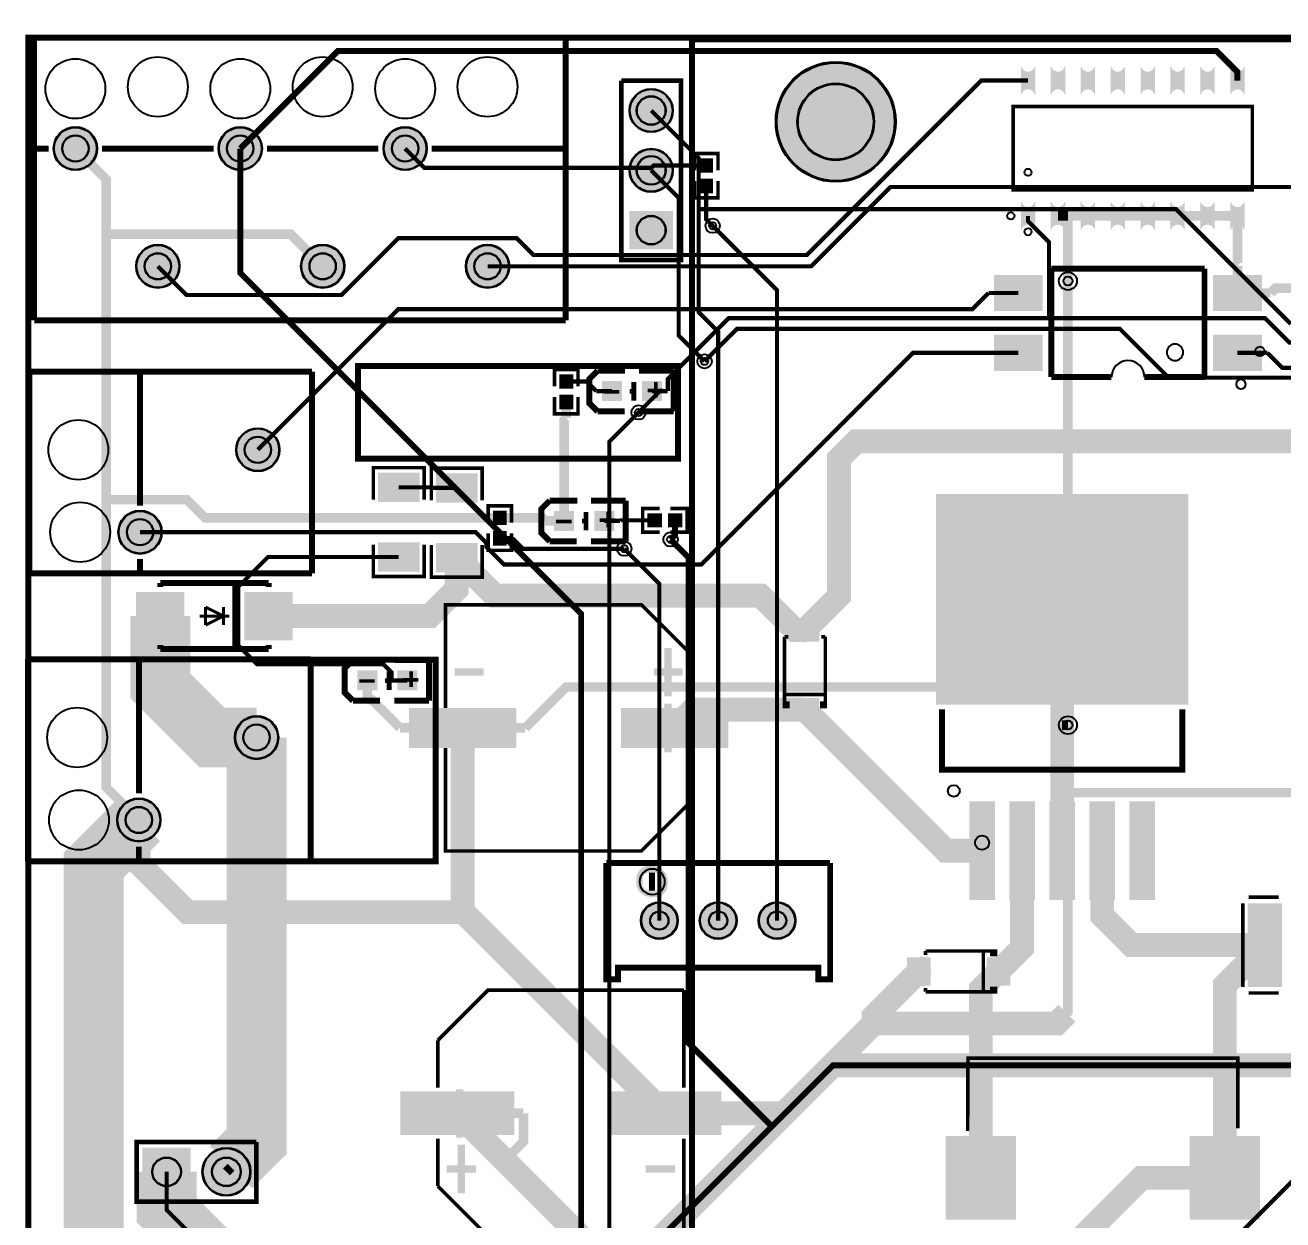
# Model space of a CAD drawing. Header units: millimetres. Extents: x 0 to 210, y -1 to 136.
# Drawn here: x -0.2 to 53.2, y 85.4 to 136.2 of the extents above; entities that cross this region are included whole.
import ezdxf

# ---------------------------------------------------------------- set-up
doc = ezdxf.new("R2010")
doc.units = ezdxf.units.MM
for name, color, linetype, true_color in [('BoardOutLine', 7, 'Continuous', 0xff00ff), ('BottomLayer', 7, 'Continuous', 0x0000ff), ('BottomSolderMaskLayer', 7, 'Continuous', 0xaa00ff), ('Document', 7, 'Continuous', 0xffffff), ('Hole', 7, 'Continuous', 0x222222), ('Multi-Layer', 7, 'Continuous', 0xc0c0c0), ('TopLayer', 7, 'Continuous', 0xff0000), ('TopPasteMaskLayer', 7, 'Continuous', 0x808080), ('TopSilkLayer', 7, 'Continuous', 0xffcc00), ('TopSolderMaskLayer', 7, 'Continuous', 0x800080)]:
    doc.layers.add(name, color=color, linetype=linetype, true_color=true_color)

msp = doc.modelspace()

# ---------------------------------------------------------------- hatches: boundary and pattern name
at = {"layer": 'BottomSolderMaskLayer'}
for points in [[(31.651, 132.058, 1), (36.753, 132.058, 1)], [(25.44, 132.537, 1), (27.291, 132.537, 1)], [(0.993, 130.923, 1), (2.843, 130.923, 1)], [(7.993, 130.923, 1), (9.843, 130.923, 1)], [(14.993, 130.923, 1), (16.843, 130.923, 1)], [(25.44, 129.997, 1), (27.291, 129.997, 1)], [(25.436, 126.648), (25.436, 128.267), (27.294, 128.267), (27.294, 126.648)], [(4.493, 125.923, 1), (6.343, 125.923, 1)], [(11.493, 125.923, 1), (13.343, 125.923, 1)], [(18.493, 125.923, 1), (20.343, 125.923, 1)], [(8.738, 118.133, 1), (10.588, 118.133, 1)], [(3.738, 114.633, 1), (5.588, 114.633, 1)], [(8.687, 105.916, 1), (10.537, 105.916, 1)], [(3.687, 102.416, 1), (5.537, 102.416, 1)], [(25.922, 98.146, 1), (27.497, 98.146, 1)], [(28.423, 98.146, 1), (29.997, 98.146, 1)], [(30.922, 98.146, 1), (32.497, 98.146, 1)], [(4.766, 88.503), (6.817, 88.503), (6.817, 86.452), (4.766, 86.452)], [(7.306, 87.478, 1), (9.357, 87.478, 1)]]:
    msp.add_hatch(color=256, dxfattribs=at).paths.add_polyline_path(points)
at = {"layer": 'Document'}
for points in [[(26.213, 120.726), (26.873, 120.726), (26.873, 120.574), (26.213, 120.574)], [(26.488, 120.35), (26.488, 121.01), (26.64, 121.01), (26.64, 120.35)], [(24.359, 120.674), (25.02, 120.674), (25.02, 120.522), (24.359, 120.522)], [(24.456, 114.839), (24.456, 115.5), (24.608, 115.5), (24.608, 114.839)], [(22.327, 115.164), (22.987, 115.164), (22.987, 115.012), (22.327, 115.012)], [(24.18, 115.216), (24.841, 115.216), (24.841, 115.064), (24.18, 115.064)], [(5.542, 110.628), (5.542, 111.499), (5.54, 111.502), (5.433, 111.502), (5.428, 111.497), (5.428, 110.628), (5.433, 110.623), (5.55, 110.623)], [(10.803, 111.231), (10.807, 111.214), (10.807, 110.998), (9.443, 111.001), (9.433, 111.022), (9.433, 111.238)], [(4.828, 111.047), (6.206, 111.047), (6.206, 110.939), (6.104, 110.932), (4.836, 110.934), (4.832, 110.93), (4.832, 111.042), (4.83, 111.045)], [(32.795, 110.724), (32.985, 110.724), (32.985, 109.965), (32.795, 109.965)], [(32.258, 110.439), (33.522, 110.439), (33.522, 110.25), (32.258, 110.25)], [(15.824, 108.444), (16.485, 108.444), (16.485, 108.291), (15.824, 108.291)], [(16.099, 108.067), (16.099, 108.727), (16.252, 108.727), (16.252, 108.067)], [(13.971, 108.392), (14.631, 108.392), (14.631, 108.239), (13.971, 108.239)], [(27.238, 105.295), (27.238, 107.355), (26.929, 107.355), (26.929, 105.295)], [(32.798, 106.758), (32.988, 106.758), (32.988, 107.517), (32.798, 107.517)], [(18.019, 106.17), (18.019, 106.479), (19.255, 106.479), (19.255, 106.17)], [(27.701, 106.17), (27.701, 106.479), (26.465, 106.479), (26.465, 106.17)], [(26, 99.696), (26.001, 99.671), (26.004, 99.647), (26.01, 99.623), (26.017, 99.6), (26.026, 99.577), (26.038, 99.556), (26.051, 99.535), (26.066, 99.516), (26.082, 99.498), (26.1, 99.481), (26.119, 99.466), (26.14, 99.453), (26.162, 99.442), (26.184, 99.433), (26.208, 99.425), (26.231, 99.42), (26.256, 99.417), (26.28, 99.416), (26.28, 99.156), (26.244, 99.16), (26.209, 99.167), (26.174, 99.176), (26.14, 99.187), (26.106, 99.2), (26.073, 99.215), (26.041, 99.232), (26.011, 99.251), (25.981, 99.272), (25.953, 99.294), (25.926, 99.318), (25.901, 99.344), (25.877, 99.371), (25.855, 99.4), (25.834, 99.429), (25.816, 99.46), (25.799, 99.492), (25.785, 99.525), (25.772, 99.559), (25.761, 99.593), (25.753, 99.628), (25.746, 99.664), (25.742, 99.7), (25.74, 99.736), (25.74, 99.926), (25.741, 99.96), (25.744, 99.993), (25.75, 100.027), (25.757, 100.06), (25.766, 100.093), (25.778, 100.125), (25.791, 100.156), (25.807, 100.186), (25.824, 100.215), (25.843, 100.243), (25.864, 100.27), (25.886, 100.295), (25.91, 100.319), (25.936, 100.342), (25.963, 100.363), (25.991, 100.382), (26.02, 100.399), (26.05, 100.414), (26.081, 100.428), (26.113, 100.439), (26.146, 100.449), (26.179, 100.456), (26.212, 100.462), (26.246, 100.465), (26.28, 100.466), (26.28, 100.466), (26.275, 100.464), (26.271, 100.461), (26.27, 100.456), (26.27, 100.186), (26.247, 100.185), (26.223, 100.182), (26.2, 100.177), (26.178, 100.17), (26.156, 100.161), (26.135, 100.15), (26.115, 100.137), (26.096, 100.123), (26.079, 100.107), (26.063, 100.089), (26.049, 100.071), (26.036, 100.051), (26.025, 100.03), (26.016, 100.008), (26.009, 99.986), (26.004, 99.963), (26.001, 99.939), (26, 99.916), (26, 99.696)], [(26.51, 99.126), (26.51, 100.436), (26.51, 100.466), (26.28, 100.466), (26.272, 100.464), (26.266, 100.46), (26.262, 100.453), (26.26, 100.446), (26.26, 99.146), (26.259, 99.141), (26.255, 99.137), (26.25, 99.136)], [(26.8, 99.906), (26.799, 99.93), (26.796, 99.954), (26.791, 99.978), (26.783, 100.002), (26.774, 100.024), (26.763, 100.046), (26.749, 100.066), (26.735, 100.086), (26.718, 100.104), (26.7, 100.12), (26.681, 100.135), (26.66, 100.148), (26.638, 100.16), (26.616, 100.169), (26.593, 100.176), (26.569, 100.182), (26.544, 100.185), (26.52, 100.186), (26.52, 100.446), (26.556, 100.441), (26.591, 100.434), (26.626, 100.425), (26.66, 100.414), (26.694, 100.401), (26.727, 100.386), (26.759, 100.369), (26.789, 100.35), (26.819, 100.33), (26.847, 100.307), (26.874, 100.283), (26.899, 100.258), (26.923, 100.231), (26.945, 100.202), (26.966, 100.172), (26.984, 100.141), (27.001, 100.109), (27.015, 100.076), (27.028, 100.043), (27.039, 100.008), (27.047, 99.973), (27.054, 99.938), (27.058, 99.902), (27.06, 99.866), (27.06, 99.676), (27.059, 99.642), (27.056, 99.608), (27.051, 99.575), (27.043, 99.542), (27.034, 99.509), (27.022, 99.477), (27.009, 99.446), (26.993, 99.416), (26.976, 99.386), (26.957, 99.358), (26.936, 99.332), (26.914, 99.306), (26.89, 99.282), (26.864, 99.26), (26.837, 99.239), (26.809, 99.22), (26.78, 99.203), (26.75, 99.187), (26.719, 99.174), (26.687, 99.162), (26.654, 99.153), (26.621, 99.145), (26.588, 99.14), (26.554, 99.137), (26.52, 99.136), (26.52, 99.136), (26.525, 99.137), (26.529, 99.141), (26.53, 99.146), (26.53, 99.416), (26.554, 99.417), (26.577, 99.42), (26.6, 99.425), (26.622, 99.432), (26.644, 99.441), (26.665, 99.452), (26.685, 99.465), (26.704, 99.479), (26.721, 99.495), (26.737, 99.512), (26.751, 99.531), (26.764, 99.551), (26.775, 99.572), (26.784, 99.593), (26.791, 99.616), (26.796, 99.639), (26.799, 99.662), (26.8, 99.686), (26.8, 99.906)], [(37.77, 95.352), (37.77, 96.616), (37.959, 96.616), (37.959, 95.352)], [(37.485, 95.889), (37.485, 96.079), (38.244, 96.079), (38.244, 95.889)], [(41.451, 95.892), (41.451, 96.082), (40.693, 96.082), (40.693, 95.892)], [(18.085, 90.983), (18.085, 88.923), (18.394, 88.923), (18.394, 90.983)], [(17.577, 90.094), (17.577, 89.785), (18.813, 89.785), (18.813, 90.094)], [(27.371, 90.121), (27.371, 89.812), (26.135, 89.812), (26.135, 90.121)]]:
    msp.add_hatch(color=256, dxfattribs=at).paths.add_polyline_path(points)
at = {"layer": 'Multi-Layer'}
for points in [[(25.465, 132.537, 1), (27.265, 132.537, 1)], [(1.018, 130.923, 1), (2.818, 130.923, 1)], [(8.018, 130.923, 1), (9.818, 130.923, 1)], [(15.018, 130.923, 1), (16.818, 130.923, 1)], [(25.465, 129.997, 1), (27.265, 129.997, 1)], [(25.465, 126.67), (25.465, 128.245), (27.265, 128.245), (27.265, 126.67)], [(4.518, 125.923, 1), (6.318, 125.923, 1)], [(11.518, 125.923, 1), (13.318, 125.923, 1)], [(18.518, 125.923, 1), (20.318, 125.923, 1)], [(8.763, 118.133, 1), (10.563, 118.133, 1)], [(3.763, 114.633, 1), (5.563, 114.633, 1)], [(8.712, 105.916, 1), (10.512, 105.916, 1)], [(3.712, 102.416, 1), (5.512, 102.416, 1)], [(25.948, 98.146, 1), (27.472, 98.146, 1)], [(28.448, 98.146, 1), (29.972, 98.146, 1)], [(30.948, 98.146, 1), (32.472, 98.146, 1)], [(4.791, 88.478), (6.791, 88.478), (6.791, 86.478), (4.791, 86.478)], [(7.331, 87.478, 1), (9.331, 87.478, 1)]]:
    msp.add_hatch(color=256, dxfattribs=at).paths.add_polyline_path(points)
at = {"layer": 'TopLayer'}
for points in [[(42.647, 134.402, -0.785398), (42.087, 134.402), (42.087, 133.217, -0.785398), (42.647, 133.217)], [(43.917, 134.402, -0.785398), (43.357, 134.402), (43.357, 133.217, -0.785398), (43.917, 133.217)], [(45.187, 134.402, -0.785398), (44.627, 134.402), (44.627, 133.217, -0.785398), (45.187, 133.217)], [(46.457, 134.402, -0.785398), (45.897, 134.402), (45.897, 133.217, -0.785398), (46.457, 133.217)], [(47.727, 134.402, -0.785398), (47.167, 134.402), (47.167, 133.217, -0.785398), (47.727, 133.217)], [(48.997, 134.402, -0.785398), (48.437, 134.402), (48.437, 133.217, -0.785398), (48.997, 133.217)], [(50.267, 134.402, -0.785398), (49.707, 134.402), (49.707, 133.217, -0.785398), (50.267, 133.217)], [(51.537, 134.402, -0.785398), (50.977, 134.402), (50.977, 133.217, -0.785398), (51.537, 133.217)], [(28.972, 129.919), (28.432, 129.919), (28.432, 130.485), (28.972, 130.485)], [(28.972, 129.619), (28.432, 129.619), (28.432, 129.053), (28.972, 129.053)], [(42.647, 128.657, -0.785398), (42.087, 128.657), (42.087, 127.472, -0.785398), (42.647, 127.472)], [(43.917, 128.657, -0.785398), (43.357, 128.657), (43.357, 127.472, -0.785398), (43.917, 127.472)], [(45.187, 128.657, -0.785398), (44.627, 128.657), (44.627, 127.472, -0.785398), (45.187, 127.472)], [(46.457, 128.657, -0.785398), (45.897, 128.657), (45.897, 127.472, -0.785398), (46.457, 127.472)], [(47.727, 128.657, -0.785398), (47.167, 128.657), (47.167, 127.472, -0.785398), (47.727, 127.472)], [(48.997, 128.657, -0.785398), (48.437, 128.657), (48.437, 127.472, -0.785398), (48.997, 127.472)], [(50.267, 128.657, -0.785398), (49.707, 128.657), (49.707, 127.472, -0.785398), (50.267, 127.472)], [(51.537, 128.657, -0.785398), (50.977, 128.657), (50.977, 127.472, -0.785398), (51.537, 127.472)], [(42.959, 125.54), (42.959, 124.04), (40.959, 124.04), (40.959, 125.54)], [(52.259, 125.54), (52.259, 124.04), (50.259, 124.04), (50.259, 125.54)], [(42.959, 123), (42.959, 121.5), (40.959, 121.5), (40.959, 123)], [(52.259, 123), (52.259, 121.5), (50.259, 121.5), (50.259, 123)], [(23.028, 120.749), (22.488, 120.749), (22.488, 121.315), (23.028, 121.315)], [(24.302, 120.225), (24.302, 121.025), (25.102, 121.025), (25.102, 120.225)], [(26.003, 120.225), (26.003, 121.025), (26.803, 121.025), (26.803, 120.225)], [(23.028, 120.449), (22.488, 120.449), (22.488, 119.884), (23.028, 119.884)], [(16.497, 115.937), (14.796, 115.937), (14.796, 117.145), (16.497, 117.145)], [(17.26, 115.912), (18.961, 115.912), (18.961, 117.119), (17.26, 117.119)], [(38.485, 116.231), (49.145, 116.231), (49.145, 107.34), (38.485, 107.34)], [(20.209, 114.96), (19.669, 114.96), (19.669, 115.525), (20.209, 115.525)], [(22.269, 114.715), (22.269, 115.515), (23.069, 115.515), (23.069, 114.715)], [(23.971, 114.715), (23.971, 115.515), (24.771, 115.515), (24.771, 114.715)], [(26.799, 115.408), (26.799, 114.868), (26.234, 114.868), (26.234, 115.408)], [(27.099, 115.408), (27.099, 114.868), (27.665, 114.868), (27.665, 115.408)], [(20.209, 114.66), (19.669, 114.66), (19.669, 114.094), (20.209, 114.094)], [(16.497, 114.187), (14.796, 114.187), (14.796, 112.98), (16.497, 112.98)], [(17.26, 114.162), (18.961, 114.162), (18.961, 112.954), (17.26, 112.954)], [(4.523, 112.074), (6.523, 112.074), (6.523, 110.074), (4.523, 110.074)], [(9.123, 112.074), (11.123, 112.074), (11.123, 110.074), (9.123, 110.074)], [(32.318, 110.006), (32.318, 110.956), (33.468, 110.956), (33.468, 110.006)], [(13.913, 107.942), (13.913, 108.742), (14.713, 108.742), (14.713, 107.942)], [(15.615, 107.942), (15.615, 108.742), (16.415, 108.742), (16.415, 107.942)], [(32.318, 106.621), (32.318, 107.571), (33.468, 107.571), (33.468, 106.621)], [(20.61, 105.5), (16.11, 105.5), (16.11, 107.15), (20.61, 107.15)], [(29.61, 105.5), (25.11, 105.5), (25.11, 107.15), (29.61, 107.15)], [(39.881, 99.118), (39.881, 103.118), (40.95, 103.118), (40.95, 99.118)], [(41.581, 99.118), (41.581, 103.118), (42.65, 103.118), (42.65, 99.118)], [(43.28, 99.118), (43.28, 103.118), (44.35, 103.118), (44.35, 99.118)], [(44.98, 99.118), (44.98, 103.118), (46.05, 103.118), (46.05, 99.118)], [(46.68, 99.118), (46.68, 103.118), (47.749, 103.118), (47.749, 99.118)], [(53.13, 98.854), (53.13, 95.355), (51.723, 95.355), (51.723, 98.854)], [(38.203, 95.412), (37.253, 95.412), (37.253, 96.562), (38.203, 96.562)], [(41.588, 95.412), (40.638, 95.412), (40.638, 96.562), (41.588, 96.562)], [(15.735, 90.867), (20.535, 90.867), (20.535, 89.067), (15.735, 89.067)], [(24.525, 90.867), (29.325, 90.867), (29.325, 89.067), (24.525, 89.067)], [(41.824, 85.474), (38.9, 85.474), (38.9, 88.974), (41.824, 88.974)], [(52.185, 85.474), (49.261, 85.474), (49.261, 88.974), (52.185, 88.974)]]:
    msp.add_hatch(color=256, dxfattribs=at).paths.add_polyline_path(points)
at = {"layer": 'TopPasteMaskLayer'}
for points in [[(42.647, 134.402, -0.785398), (42.087, 134.402), (42.087, 133.217, -0.785398), (42.647, 133.217)], [(43.917, 134.402, -0.785398), (43.357, 134.402), (43.357, 133.217, -0.785398), (43.917, 133.217)], [(45.187, 134.402, -0.785398), (44.627, 134.402), (44.627, 133.217, -0.785398), (45.187, 133.217)], [(46.457, 134.402, -0.785398), (45.897, 134.402), (45.897, 133.217, -0.785398), (46.457, 133.217)], [(47.727, 134.402, -0.785398), (47.167, 134.402), (47.167, 133.217, -0.785398), (47.727, 133.217)], [(48.997, 134.402, -0.785398), (48.437, 134.402), (48.437, 133.217, -0.785398), (48.997, 133.217)], [(50.267, 134.402, -0.785398), (49.707, 134.402), (49.707, 133.217, -0.785398), (50.267, 133.217)], [(51.537, 134.402, -0.785398), (50.977, 134.402), (50.977, 133.217, -0.785398), (51.537, 133.217)], [(28.932, 129.904), (28.472, 129.904), (28.432, 129.944), (28.432, 130.445), (28.472, 130.485), (28.932, 130.485), (28.972, 130.445), (28.972, 129.944)], [(28.932, 129.634), (28.472, 129.634), (28.432, 129.594), (28.432, 129.093), (28.472, 129.053), (28.932, 129.053), (28.972, 129.093), (28.972, 129.594)], [(42.647, 128.657, -0.785398), (42.087, 128.657), (42.087, 127.472, -0.785398), (42.647, 127.472)], [(43.917, 128.657, -0.785398), (43.357, 128.657), (43.357, 127.472, -0.785398), (43.917, 127.472)], [(45.187, 128.657, -0.785398), (44.627, 128.657), (44.627, 127.472, -0.785398), (45.187, 127.472)], [(46.457, 128.657, -0.785398), (45.897, 128.657), (45.897, 127.472, -0.785398), (46.457, 127.472)], [(47.727, 128.657, -0.785398), (47.167, 128.657), (47.167, 127.472, -0.785398), (47.727, 127.472)], [(48.997, 128.657, -0.785398), (48.437, 128.657), (48.437, 127.472, -0.785398), (48.997, 127.472)], [(50.267, 128.657, -0.785398), (49.707, 128.657), (49.707, 127.472, -0.785398), (50.267, 127.472)], [(51.537, 128.657, -0.785398), (50.977, 128.657), (50.977, 127.472, -0.785398), (51.537, 127.472)], [(42.959, 125.54), (42.959, 124.04), (40.959, 124.04), (40.959, 125.54)], [(52.259, 125.54), (52.259, 124.04), (50.259, 124.04), (50.259, 125.54)], [(42.959, 123), (42.959, 121.5), (40.959, 121.5), (40.959, 123)], [(52.259, 123), (52.259, 121.5), (50.259, 121.5), (50.259, 123)], [(22.988, 120.734), (22.528, 120.734), (22.488, 120.774), (22.488, 121.275), (22.528, 121.315), (22.988, 121.315), (23.028, 121.275), (23.028, 120.774)], [(24.302, 120.225), (24.302, 121.025), (25.102, 121.025), (25.102, 120.225)], [(26.003, 120.225), (26.003, 121.025), (26.803, 121.025), (26.803, 120.225)], [(22.988, 120.464), (22.528, 120.464), (22.488, 120.424), (22.488, 119.924), (22.528, 119.884), (22.988, 119.884), (23.028, 119.924), (23.028, 120.424)], [(16.397, 115.937), (16.036, 115.937), (15.936, 116.037), (15.936, 116.248), (15.836, 116.348), (15.457, 116.348), (15.357, 116.248), (15.357, 116.037), (15.257, 115.937), (14.896, 115.937), (14.796, 116.037), (14.796, 117.045), (14.896, 117.145), (16.397, 117.145), (16.497, 117.045), (16.497, 116.037)], [(17.36, 115.912), (17.721, 115.912), (17.821, 116.012), (17.821, 116.222), (17.921, 116.322), (18.299, 116.322), (18.399, 116.222), (18.399, 116.012), (18.499, 115.912), (18.861, 115.912), (18.961, 116.012), (18.961, 117.019), (18.861, 117.119), (17.36, 117.119), (17.26, 117.019), (17.26, 116.012)], [(38.485, 116.231), (49.145, 116.231), (49.145, 107.34), (38.485, 107.34)], [(20.169, 114.945), (19.709, 114.945), (19.669, 114.985), (19.669, 115.485), (19.709, 115.525), (20.169, 115.525), (20.209, 115.485), (20.209, 114.985)], [(22.269, 114.715), (22.269, 115.515), (23.069, 115.515), (23.069, 114.715)], [(23.971, 114.715), (23.971, 115.515), (24.771, 115.515), (24.771, 114.715)], [(26.814, 115.368), (26.814, 114.908), (26.774, 114.868), (26.274, 114.868), (26.234, 114.908), (26.234, 115.368), (26.274, 115.408), (26.774, 115.408)], [(27.084, 115.368), (27.084, 114.908), (27.124, 114.868), (27.625, 114.868), (27.665, 114.908), (27.665, 115.368), (27.625, 115.408), (27.124, 115.408)], [(20.169, 114.675), (19.709, 114.675), (19.669, 114.635), (19.669, 114.134), (19.709, 114.094), (20.169, 114.094), (20.209, 114.134), (20.209, 114.635)], [(16.397, 114.187), (16.036, 114.187), (15.936, 114.087), (15.936, 113.877), (15.836, 113.777), (15.457, 113.777), (15.357, 113.877), (15.357, 114.087), (15.257, 114.187), (14.896, 114.187), (14.796, 114.087), (14.796, 113.08), (14.896, 112.98), (16.397, 112.98), (16.497, 113.08), (16.497, 114.087)], [(17.36, 114.162), (17.721, 114.162), (17.821, 114.062), (17.821, 113.851), (17.921, 113.751), (18.299, 113.751), (18.399, 113.851), (18.399, 114.062), (18.499, 114.162), (18.861, 114.162), (18.961, 114.062), (18.961, 113.054), (18.861, 112.954), (17.36, 112.954), (17.26, 113.054), (17.26, 114.062)], [(4.523, 112.074), (6.523, 112.074), (6.523, 110.074), (4.523, 110.074)], [(9.123, 112.074), (11.123, 112.074), (11.123, 110.074), (9.123, 110.074)], [(32.318, 110.006), (32.318, 110.956), (33.468, 110.956), (33.468, 110.006)], [(13.913, 107.942), (13.913, 108.742), (14.713, 108.742), (14.713, 107.942)], [(15.615, 107.942), (15.615, 108.742), (16.415, 108.742), (16.415, 107.942)], [(32.318, 106.621), (32.318, 107.571), (33.468, 107.571), (33.468, 106.621)], [(20.61, 105.5), (16.11, 105.5), (16.11, 107.15), (20.61, 107.15)], [(29.61, 105.5), (25.11, 105.5), (25.11, 107.15), (29.61, 107.15)], [(39.881, 99.118), (39.881, 103.118), (40.95, 103.118), (40.95, 99.118)], [(41.581, 99.118), (41.581, 103.118), (42.65, 103.118), (42.65, 99.118)], [(43.28, 99.118), (43.28, 103.118), (44.35, 103.118), (44.35, 99.118)], [(44.98, 99.118), (44.98, 103.118), (46.05, 103.118), (46.05, 99.118)], [(46.68, 99.118), (46.68, 103.118), (47.749, 103.118), (47.749, 99.118)], [(53.13, 98.754), (53.13, 97.799), (53.03, 97.699), (52.752, 97.699), (52.652, 97.599), (52.652, 96.61), (52.752, 96.51), (53.03, 96.51), (53.13, 96.41), (53.13, 95.455), (53.03, 95.355), (51.823, 95.355), (51.723, 95.455), (51.723, 98.754), (51.823, 98.854), (53.03, 98.854)], [(38.203, 95.412), (37.253, 95.412), (37.253, 96.562), (38.203, 96.562)], [(41.588, 95.412), (40.638, 95.412), (40.638, 96.562), (41.588, 96.562)], [(15.735, 90.867), (20.535, 90.867), (20.535, 89.067), (15.735, 89.067)], [(24.525, 90.867), (29.325, 90.867), (29.325, 89.067), (24.525, 89.067)], [(41.824, 85.474), (38.9, 85.474), (38.9, 88.974), (41.824, 88.974)], [(52.185, 85.474), (49.261, 85.474), (49.261, 88.974), (52.185, 88.974)]]:
    msp.add_hatch(color=256, dxfattribs=at).paths.add_polyline_path(points)
at = {"layer": 'TopSilkLayer'}
for points in [[(27.238, 107.664), (27.238, 109.724), (26.929, 109.724), (26.929, 107.664)], [(18.019, 108.539), (18.019, 108.848), (19.255, 108.848), (19.255, 108.539)], [(27.701, 108.539), (27.701, 108.848), (26.465, 108.848), (26.465, 108.539)], [(31.951, 107.458), (32.246, 107.458), (32.246, 107.154), (31.951, 107.154)], [(33.835, 107.458), (33.54, 107.458), (33.54, 107.154), (33.835, 107.154)], [(40.751, 96.929), (40.751, 96.634), (41.056, 96.634), (41.056, 96.929)], [(40.751, 95.044), (40.751, 95.339), (41.056, 95.339), (41.056, 95.044)], [(18.152, 88.628), (18.152, 86.568), (18.461, 86.568), (18.461, 88.628)], [(17.689, 87.752), (17.689, 87.443), (18.925, 87.443), (18.925, 87.752)], [(27.371, 87.752), (27.371, 87.443), (26.135, 87.443), (26.135, 87.752)]]:
    msp.add_hatch(color=256, dxfattribs=at).paths.add_polyline_path(points)
at = {"layer": 'TopSolderMaskLayer'}
for points in [[(31.651, 132.058, 1), (36.753, 132.058, 1)], [(42.673, 134.419, -0.785398), (42.062, 134.419), (42.062, 133.2, -0.785398), (42.673, 133.2)], [(43.943, 134.419, -0.785398), (43.332, 134.419), (43.332, 133.2, -0.785398), (43.943, 133.2)], [(45.213, 134.419, -0.785398), (44.602, 134.419), (44.602, 133.2, -0.785398), (45.213, 133.2)], [(46.483, 134.419, -0.785398), (45.872, 134.419), (45.872, 133.2, -0.785398), (46.483, 133.2)], [(47.753, 134.419, -0.785398), (47.142, 134.419), (47.142, 133.2, -0.785398), (47.753, 133.2)], [(49.023, 134.419, -0.785398), (48.412, 134.419), (48.412, 133.2, -0.785398), (49.023, 133.2)], [(50.293, 134.419, -0.785398), (49.682, 134.419), (49.682, 133.2, -0.785398), (50.293, 133.2)], [(51.563, 134.419, -0.785398), (50.952, 134.419), (50.952, 133.2, -0.785398), (51.563, 133.2)], [(25.44, 132.537, 1), (27.291, 132.537, 1)], [(0.993, 130.923, 1), (2.843, 130.923, 1)], [(7.993, 130.923, 1), (9.843, 130.923, 1)], [(14.993, 130.923, 1), (16.843, 130.923, 1)], [(25.44, 129.997, 1), (27.291, 129.997, 1)], [(28.996, 129.892), (28.408, 129.892), (28.408, 130.511), (28.996, 130.511)], [(28.996, 129.645), (28.408, 129.645), (28.408, 129.027), (28.996, 129.027)], [(25.436, 126.648), (25.436, 128.267), (27.294, 128.267), (27.294, 126.648)], [(42.673, 128.675, -0.785398), (42.062, 128.675), (42.062, 127.455, -0.785398), (42.673, 127.455)], [(43.943, 128.675, -0.785398), (43.332, 128.675), (43.332, 127.455, -0.785398), (43.943, 127.455)], [(45.213, 128.675, -0.785398), (44.602, 128.675), (44.602, 127.455, -0.785398), (45.213, 127.455)], [(46.483, 128.675, -0.785398), (45.872, 128.675), (45.872, 127.455, -0.785398), (46.483, 127.455)], [(47.753, 128.675, -0.785398), (47.142, 128.675), (47.142, 127.455, -0.785398), (47.753, 127.455)], [(49.023, 128.675, -0.785398), (48.412, 128.675), (48.412, 127.455, -0.785398), (49.023, 127.455)], [(50.293, 128.675, -0.785398), (49.682, 128.675), (49.682, 127.455, -0.785398), (50.293, 127.455)], [(51.563, 128.675, -0.785398), (50.952, 128.675), (50.952, 127.455, -0.785398), (51.563, 127.455)], [(4.493, 125.923, 1), (6.343, 125.923, 1)], [(11.493, 125.923, 1), (13.343, 125.923, 1)], [(18.493, 125.923, 1), (20.343, 125.923, 1)], [(42.993, 125.559), (42.993, 124.021), (40.925, 124.021), (40.925, 125.559)], [(52.293, 125.559), (52.293, 124.021), (50.225, 124.021), (50.225, 125.559)], [(42.993, 123.019), (42.993, 121.481), (40.925, 121.481), (40.925, 123.019)], [(52.293, 123.019), (52.293, 121.481), (50.225, 121.481), (50.225, 123.019)], [(23.053, 120.723), (22.464, 120.723), (22.464, 121.342), (23.053, 121.342)], [(24.276, 120.199), (24.276, 121.05), (25.127, 121.05), (25.127, 120.199)], [(25.978, 120.199), (25.978, 121.05), (26.829, 121.05), (26.829, 120.199)], [(23.053, 120.476), (22.464, 120.476), (22.464, 119.857), (23.053, 119.857)], [(8.738, 118.133, 1), (10.588, 118.133, 1)], [(16.533, 115.919), (14.76, 115.919), (14.76, 117.163), (16.533, 117.163)], [(17.224, 115.894), (18.997, 115.894), (18.997, 117.137), (17.224, 117.137)], [(38.46, 116.256), (49.171, 116.256), (49.171, 107.315), (38.46, 107.315)], [(3.738, 114.633, 1), (5.588, 114.633, 1)], [(20.233, 114.933), (19.644, 114.933), (19.644, 115.552), (20.233, 115.552)], [(22.244, 114.689), (22.244, 115.54), (23.095, 115.54), (23.095, 114.689)], [(23.946, 114.689), (23.946, 115.54), (24.796, 115.54), (24.796, 114.689)], [(26.825, 115.434), (26.825, 114.843), (26.208, 114.843), (26.208, 115.434)], [(27.074, 115.434), (27.074, 114.843), (27.69, 114.843), (27.69, 115.434)], [(20.233, 114.686), (19.644, 114.686), (19.644, 114.067), (20.233, 114.067)], [(16.533, 114.205), (14.76, 114.205), (14.76, 112.962), (16.533, 112.962)], [(17.224, 114.18), (18.997, 114.18), (18.997, 112.936), (17.224, 112.936)], [(4.498, 112.1), (6.549, 112.1), (6.549, 110.049), (4.498, 110.049)], [(9.098, 112.1), (11.149, 112.1), (11.149, 110.049), (9.098, 110.049)], [(32.287, 109.985), (32.287, 110.977), (33.499, 110.977), (33.499, 109.985)], [(13.888, 107.917), (13.888, 108.767), (14.738, 108.767), (14.738, 107.917)], [(15.589, 107.917), (15.589, 108.767), (16.44, 108.767), (16.44, 107.917)], [(32.287, 106.6), (32.287, 107.592), (33.499, 107.592), (33.499, 106.6)], [(8.687, 105.916, 1), (10.537, 105.916, 1)], [(20.635, 105.474), (16.085, 105.474), (16.085, 107.175), (20.635, 107.175)], [(29.635, 105.474), (25.085, 105.474), (25.085, 107.175), (29.635, 107.175)], [(3.687, 102.416, 1), (5.537, 102.416, 1)], [(39.874, 99.023), (39.874, 103.213), (40.957, 103.213), (40.957, 99.023)], [(41.574, 99.023), (41.574, 103.213), (42.657, 103.213), (42.657, 99.023)], [(43.274, 99.023), (43.274, 103.213), (44.357, 103.213), (44.357, 99.023)], [(44.973, 99.023), (44.973, 103.213), (46.056, 103.213), (46.056, 99.023)], [(46.673, 99.023), (46.673, 103.213), (47.756, 103.213), (47.756, 99.023)], [(25.922, 98.146, 1), (27.497, 98.146, 1)], [(28.423, 98.146, 1), (29.997, 98.146, 1)], [(30.922, 98.146, 1), (32.497, 98.146, 1)], [(53.155, 98.879), (53.155, 95.329), (51.698, 95.329), (51.698, 98.879)], [(38.229, 95.386), (37.228, 95.386), (37.228, 96.587), (38.229, 96.587)], [(41.614, 95.386), (40.613, 95.386), (40.613, 96.587), (41.614, 96.587)], [(15.709, 90.892), (20.56, 90.892), (20.56, 89.042), (15.709, 89.042)], [(24.5, 90.892), (29.35, 90.892), (29.35, 89.042), (24.5, 89.042)], [(41.849, 85.448), (38.875, 85.448), (38.875, 88.999), (41.849, 88.999)], [(52.21, 85.448), (49.235, 85.448), (49.235, 88.999), (52.21, 88.999)], [(4.766, 88.503), (6.817, 88.503), (6.817, 86.452), (4.766, 86.452)], [(7.306, 87.478, 1), (9.357, 87.478, 1)]]:
    msp.add_hatch(color=256, dxfattribs=at).paths.add_polyline_path(points)

# ---------------------------------------------------------------- linework, layer by layer
at = {"layer": 'BoardOutLine', "const_width": 0.254}
msp.add_lwpolyline([(-0.086, 135.625), (209.914, 135.625), (209.914, -0.375), (-0.086, -0.375), (-0.086, 135.625)], close=True, dxfattribs=at)
at = {"layer": 'BottomLayer'}
for points, const_width in [([(26.365, 132.538), (28.381, 130.522), (28.381, 128.345)], 0.178), ([(8.918, 130.923), (8.918, 125.645), (23.393, 111.17), (23.393, 79.705)], 0.254), ([(26.365, 129.998), (27.534, 128.829), (27.534, 122.983), (28.63, 121.887)], 0.178), ([(28.381, 128.345), (48.648, 128.345), (53.52, 123.473)], 0.178), ([(28.381, 128.345), (28.381, 123.977), (29.21, 123.148), (29.21, 98.146)], 0.178), ([(31.71, 98.146), (31.71, 124.91), (28.976, 127.644)], 0.178), ([(44.059, 125.297), (44.059, 106.443)], 0.406), ([(42.418, 69.952), (38.608, 73.761), (30.122, 73.761), (24.586, 79.297), (24.586, 118.474), (25.829, 119.717)], 0.178), ([(31.493, 89.405), (27.96, 92.938), (27.96, 113.554), (27.187, 114.327)], 0.254), ([(26.71, 98.146), (26.71, 112.445), (25.223, 113.932)], 0.178), ([(9.612, 105.916), (9.612, 88.758), (8.529, 87.676)], 2.54), ([(44.059, 106.443), (44.059, 94.25), (44.018, 94.209)], 0.406), ([(9.612, 105.916), (9.612, 88.759), (8.529, 87.676)], 0.406), ([(92.2, 81.569), (67.698, 106.071), (65.879, 106.071), (63.598, 103.79), (63.598, 97.096), (45.39, 78.889), (43.688, 78.889)], 0.178), ([(4.612, 102.415), (2.692, 100.497), (2.692, 80.459), (4.663, 78.488)], 2.54), ([(4.612, 102.415), (2.692, 100.497), (2.692, 80.459), (3.678, 79.473)], 0.406), ([(4.612, 102.416), (4.612, 102.415), (4.612, 102.415)], 0.406), ([(61.697, 97.104), (56.591, 91.999), (34.087, 91.999), (25.933, 83.845), (25.933, 79.705)], 1.016), ([(61.697, 97.104), (56.591, 91.999), (34.087, 91.999), (31.493, 89.405)], 0.254), ([(44.018, 94.209), (43.587, 93.777), (35.814, 93.777)], 1.016), ([(44.018, 94.209), (43.587, 93.777), (35.814, 93.777)], 0.406), ([(31.493, 89.405), (25.933, 83.845), (25.933, 79.705)], 0.254), ([(5.791, 87.478), (5.791, 85.86), (9.663, 81.989)], 2.54), ([(8.529, 87.676), (8.331, 87.478)], 0.406), ([(5.791, 87.478), (5.791, 85.86), (9.663, 81.989)], 0.178)]:
    msp.add_lwpolyline(points, dxfattribs=dict(at, const_width=const_width))
at = {"layer": 'BottomSolderMaskLayer'}
for centre, radius in [((34.202, 132.058), 2.551), ((34.201, 132.058), 1.633), ((26.365, 132.537), 0.925), ((26.365, 132.537), 0.617), ((1.918, 130.923), 0.925), ((1.918, 130.923), 0.565), ((8.918, 130.923), 0.925), ((8.918, 130.923), 0.565), ((15.918, 130.923), 0.925), ((15.918, 130.923), 0.565), ((26.365, 129.997), 0.925), ((26.365, 129.997), 0.617), ((26.365, 127.457), 0.619), ((5.418, 125.923), 0.925), ((12.418, 125.923), 0.925), ((19.418, 125.923), 0.925), ((5.418, 125.923), 0.565), ((12.418, 125.923), 0.565), ((19.418, 125.923), 0.565), ((9.663, 118.133), 0.925), ((9.663, 118.133), 0.565), ((4.663, 114.633), 0.925), ((4.663, 114.633), 0.565), ((9.612, 105.916), 0.925), ((9.612, 105.916), 0.565), ((4.612, 102.416), 0.925), ((4.612, 102.416), 0.565), ((26.71, 98.146), 0.787), ((29.21, 98.146), 0.787), ((31.71, 98.146), 0.787), ((26.71, 98.146), 0.394), ((29.21, 98.146), 0.394), ((31.71, 98.146), 0.394), ((8.331, 87.478), 1.025), ((5.791, 87.478), 0.615), ((8.331, 87.478), 0.615)]:
    msp.add_circle(centre, radius, dxfattribs=at)
at = {"layer": 'Document'}
for centre, radius in [((42.367, 127.387), 0.15), ((52.209, 122.312), 0.2), ((40.415, 101.452), 0.3)]:
    msp.add_circle(centre, radius, dxfattribs=at)
at = {"layer": 'Hole'}
for centre, radius in [((28.976, 127.644), 0.152), ((44.059, 125.297), 0.191), ((28.63, 121.887), 0.152), ((25.829, 119.717), 0.152), ((27.187, 114.327), 0.152), ((25.223, 113.932), 0.152), ((44.059, 106.443), 0.191)]:
    msp.add_circle(centre, radius, dxfattribs=at)
at = {"layer": 'Multi-Layer'}
for centre, radius in [((34.202, 132.058), 2.5), ((34.201, 132.058), 1.6), ((26.365, 132.537), 0.9), ((26.365, 132.537), 0.6), ((1.918, 130.923), 0.9), ((1.918, 130.923), 0.55), ((8.918, 130.923), 0.9), ((8.918, 130.923), 0.55), ((15.918, 130.923), 0.9), ((15.918, 130.923), 0.55), ((26.365, 129.997), 0.9), ((26.365, 129.997), 0.6), ((26.365, 127.457), 0.6), ((28.976, 127.644), 0.305), ((5.418, 125.923), 0.9), ((12.418, 125.923), 0.9), ((19.418, 125.923), 0.9), ((5.418, 125.923), 0.55), ((12.418, 125.923), 0.55), ((19.418, 125.923), 0.55), ((44.059, 125.297), 0.381), ((28.63, 121.887), 0.305), ((25.829, 119.717), 0.305), ((9.663, 118.133), 0.9), ((9.663, 118.133), 0.55), ((4.663, 114.633), 0.9), ((4.663, 114.633), 0.55), ((27.187, 114.327), 0.305), ((25.223, 113.932), 0.305), ((9.612, 105.916), 0.9), ((44.059, 106.443), 0.381), ((9.612, 105.916), 0.55), ((4.612, 102.416), 0.9), ((4.612, 102.416), 0.55), ((26.71, 98.146), 0.762), ((29.21, 98.146), 0.762), ((31.71, 98.146), 0.762), ((26.71, 98.146), 0.381), ((29.21, 98.146), 0.381), ((31.71, 98.146), 0.381), ((8.331, 87.478), 1), ((5.791, 87.478), 0.6), ((8.331, 87.478), 0.6)]:
    msp.add_circle(centre, radius, dxfattribs=at)
at = {"layer": 'TopLayer'}
for points, const_width in [([(51.257, 133.81), (51.257, 134.174), (50.371, 135.061), (13.056, 135.061), (8.918, 130.923)], 0.254), ([(42.367, 133.81), (40.382, 133.81), (32.974, 126.401), (21.369, 126.401), (20.655, 127.115), (15.63, 127.115), (13.222, 124.707), (6.634, 124.707), (5.418, 125.923)], 0.178), ([(3.225, 127.292), (3.225, 129.616), (1.918, 130.923)], 0.406), ([(26.365, 130.1), (16.741, 130.1), (15.918, 130.923)], 0.178), ([(28.702, 130.202), (26.467, 130.202), (26.365, 130.1)], 0.178), ([(26.365, 130.1), (26.365, 129.998)], 0.178), ([(82.527, 117.799), (82.527, 120.63), (73.867, 129.29), (36.524, 129.29), (33.157, 125.923), (19.418, 125.923)], 0.178), ([(28.976, 127.644), (28.702, 127.917), (28.702, 129.336)], 0.178), ([(44.059, 128.065), (43.637, 128.065)], 0.406), ([(44.059, 128.065), (44.059, 125.297)], 0.406), ([(44.907, 128.065), (44.059, 128.065)], 0.406), ([(46.177, 128.065), (44.907, 128.065)], 0.406), ([(47.447, 128.065), (46.177, 128.065)], 0.406), ([(48.717, 128.065), (47.447, 128.065)], 0.406), ([(49.987, 128.065), (48.717, 128.065)], 0.406), ([(51.257, 128.065), (49.987, 128.065)], 0.406), ([(51.257, 128.065), (51.257, 125.949), (51.259, 125.947)], 0.406), ([(42.367, 128.065), (42.367, 127.834), (43.258, 126.943), (43.258, 123.725)], 0.178), ([(12.418, 125.923), (11.049, 127.292), (3.225, 127.292)], 0.406), ([(3.225, 116.014), (3.225, 127.292)], 0.406), ([(51.259, 124.791), (51.259, 125.947)], 0.406), ([(51.259, 124.791), (52.666, 124.791)], 0.406), ([(68.263, 124.257), (67.526, 124.994), (52.869, 124.994), (52.666, 124.791)], 0.406), ([(40.692, 124.791), (40.007, 124.106), (15.635, 124.106), (9.663, 118.133)], 0.178), ([(41.959, 124.791), (40.692, 124.791)], 0.178), ([(43.258, 123.725), (29.657, 123.725), (27.07, 121.138), (27.07, 120.625)], 0.178), ([(28.63, 121.887), (30.013, 123.269), (46.262, 123.269), (48.334, 121.197), (62.333, 121.197), (62.853, 121.717)], 0.178), ([(54, 122.686), (53.463, 122.686), (52.424, 123.725), (43.258, 123.725)], 0.178), ([(41.959, 122.251), (37.487, 122.251), (28.495, 113.259), (20.123, 113.259), (19.375, 114.007), (19.375, 114.177), (18.919, 114.633), (4.663, 114.633)], 0.178), ([(51.259, 122.251), (52.526, 122.251)], 0.178), ([(54.865, 121.612), (54.863, 121.61), (53.166, 121.61), (52.526, 122.251)], 0.178), ([(22.759, 121.032), (23.627, 121.032), (24.035, 120.625)], 0.178), ([(24.702, 120.625), (24.035, 120.625)], 0.178), ([(26.737, 120.625), (25.829, 119.717)], 0.178), ([(26.403, 120.625), (26.737, 120.625)], 0.178), ([(26.737, 120.625), (27.07, 120.625)], 0.178), ([(22.759, 120.167), (22.759, 119.477)], 0.406), ([(22.759, 119.477), (22.669, 119.388), (22.669, 115.115)], 0.406), ([(32.893, 110.481), (34.341, 111.929), (34.341, 117.755), (35.077, 118.491), (59.284, 118.491), (70.871, 106.904), (70.871, 105.871)], 1.016), ([(32.893, 110.481), (34.341, 111.929), (34.341, 117.755), (35.078, 118.491), (59.284, 118.491), (60.844, 116.931)], 0.406), ([(15.647, 116.541), (16.967, 116.541), (16.993, 116.516)], 0.178), ([(18.11, 116.516), (16.993, 116.516)], 0.178), ([(19.939, 115.243), (7.422, 115.243), (6.651, 116.014), (3.225, 116.014)], 0.406), ([(4.612, 102.416), (3.225, 103.803), (3.225, 116.014)], 0.406), ([(21.862, 115.115), (21.734, 115.243), (19.939, 115.243)], 0.406), ([(22.669, 115.115), (21.862, 115.115)], 0.406), ([(24.371, 115.115), (25.038, 115.115)], 0.178), ([(26.517, 115.139), (25.062, 115.139), (25.038, 115.115)], 0.178), ([(27.382, 115.139), (27.382, 114.522), (27.187, 114.327)], 0.254), ([(19.939, 114.377), (20.476, 114.377)], 0.178), ([(25.223, 113.932), (20.921, 113.932), (20.476, 114.377)], 0.178), ([(10.124, 111.073), (16.967, 111.073), (18.11, 112.216), (18.11, 113.558)], 1.016), ([(18.11, 113.558), (19.73, 111.938), (31.013, 111.938), (32.471, 110.481), (32.893, 110.481)], 1.016), ([(18.11, 113.558), (19.73, 111.938), (31.014, 111.938), (32.471, 110.481), (32.893, 110.481)], 0.406), ([(18.11, 112.887), (18.11, 113.558)], 0.406), ([(18.11, 112.887), (18.11, 112.888), (18.11, 113.558)], 0.406), ([(15.348, 108.342), (15.348, 108.675), (14.989, 109.035), (9.624, 109.035), (8.831, 109.828), (8.831, 112.315), (10.099, 113.584), (15.647, 113.584)], 0.178), ([(10.124, 111.074), (16.967, 111.074), (18.11, 112.217), (18.11, 112.887)], 0.406), ([(9.611, 105.915), (7.724, 105.915), (5.524, 108.117), (5.524, 111.073)], 2.54), ([(43.815, 101.118), (43.815, 111.786)], 1.016), ([(43.815, 107.681), (43.815, 111.786)], 0.406), ([(5.524, 109.595), (5.523, 109.596), (5.523, 111.075)], 0.406), ([(5.524, 109.595), (5.524, 111.074)], 0.406), ([(10.123, 111.075), (10.124, 111.074), (10.124, 111.074)], 0.406), ([(32.893, 110.481), (32.893, 110.481)], 0.406), ([(9.611, 105.915), (7.724, 105.915), (5.524, 108.117), (5.524, 109.595)], 0.406), ([(14.313, 108.342), (14.313, 107.536)], 0.406), ([(16.015, 108.342), (15.348, 108.342)], 0.178), ([(43.815, 107.681), (43.434, 108.062), (22.754, 108.062), (21.017, 106.325)], 0.406), ([(43.815, 106.443), (43.815, 107.681)], 0.406), ([(15.703, 106.325), (14.493, 107.536), (14.313, 107.536)], 0.406), ([(27.36, 106.325), (28.132, 107.096), (32.893, 107.096)], 1.016), ([(27.746, 106.71), (28.132, 107.096), (32.893, 107.096)], 0.762), ([(32.893, 107.096), (38.871, 101.118), (40.416, 101.118)], 1.016), ([(32.893, 107.096), (38.872, 101.118), (40.415, 101.118)], 0.762), ([(18.36, 106.325), (18.36, 98.532), (26.925, 89.967)], 1.016), ([(27.36, 106.324), (27.746, 106.71)], 0.762), ([(27.746, 106.71), (27.746, 106.71), (27.36, 106.325)], 0.762), ([(18.36, 106.325), (15.703, 106.325)], 0.406), ([(18.36, 106.324), (18.36, 98.532)], 0.406), ([(18.36, 106.324), (18.36, 106.325)], 0.406), ([(18.36, 106.325), (21.017, 106.325)], 0.406), ([(43.815, 103.575), (43.815, 106.443)], 0.406), ([(43.815, 106.443), (44.059, 106.443)], 0.406), ([(9.611, 105.915), (9.612, 105.916)], 0.406), ([(43.815, 101.118), (43.815, 103.575)], 0.406), ([(43.815, 103.575), (65.347, 103.575)], 0.406), ([(18.36, 98.532), (18.33, 98.501), (6.68, 98.501), (4.612, 100.57), (4.612, 102.416)], 1.016), ([(18.36, 98.532), (18.33, 98.501), (6.68, 98.501), (4.612, 100.57), (4.612, 102.416)], 0.406), ([(40.415, 101.118), (40.416, 101.118)], 0.762), ([(42.115, 101.118), (42.115, 96.989), (41.113, 95.987)], 1.016), ([(42.115, 101.118), (42.115, 99.053)], 0.762), ([(42.115, 99.053), (42.115, 99.054), (42.115, 101.118)], 0.762), ([(45.515, 101.118), (45.515, 98.351), (46.761, 97.104), (52.426, 97.104)], 1.016), ([(45.515, 101.118), (45.515, 98.351), (46.762, 97.104), (52.427, 97.104)], 0.406), ([(42.115, 99.053), (42.115, 96.989), (41.113, 95.987)], 0.762), ([(18.36, 98.532), (26.925, 89.967)], 0.406), ([(52.426, 97.104), (50.723, 95.401), (50.723, 87.224)], 1.016), ([(52.427, 97.104), (50.723, 95.401), (50.723, 87.224)], 0.406), ([(37.729, 95.987), (35.814, 94.072), (35.814, 93.777), (32.004, 89.967), (26.925, 89.967)], 0.406), ([(37.729, 95.987), (35.814, 94.072), (35.814, 93.777)], 1.016), ([(41.113, 95.987), (40.362, 95.235), (40.362, 87.224)], 1.016), ([(41.113, 95.987), (40.362, 95.235), (40.362, 90.246)], 0.762), ([(35.814, 93.777), (32.004, 89.967), (26.925, 89.967)], 1.016), ([(18.135, 89.967), (23.723, 84.379), (44.348, 84.379), (47.193, 87.224), (50.723, 87.224)], 1.016), ([(40.362, 90.246), (40.362, 87.224)], 0.762), ([(40.362, 90.246), (40.362, 90.246), (40.362, 87.224)], 0.762), ([(18.135, 89.967), (20.143, 87.959)], 0.406), ([(18.135, 89.967), (20.941, 89.967)], 0.406), ([(20.143, 87.959), (20.941, 88.757), (20.941, 89.967)], 0.406), ([(20.143, 87.959), (23.723, 84.379), (44.349, 84.379), (47.193, 87.224), (50.723, 87.224)], 0.406), ([(50.723, 87.224), (50.723, 87.224)], 0.406)]:
    msp.add_lwpolyline(points, dxfattribs=dict(at, const_width=const_width))
at = {"layer": 'TopSilkLayer'}
for points, const_width in [([(0.168, 135.623), (22.733, 135.623)], 0.254), ([(0.168, 123.623), (0.168, 135.623)], 0.254), ([(22.733, 123.623), (22.733, 135.623)], 0.254), ([(25.095, 128.092), (25.095, 126.187), (27.635, 126.187), (27.635, 133.807), (25.095, 133.807)], 0.203), ([(25.095, 133.807), (25.095, 128.092)], 0.203), ([(0.787, 130.922), (0.168, 130.922)], 0.254), ([(7.787, 130.922), (3.049, 130.922)], 0.254), ([(14.787, 130.922), (10.049, 130.922)], 0.254), ([(22.733, 130.922), (17.049, 130.922)], 0.254), ([(29.201, 129.995), (29.201, 130.713), (28.203, 130.713), (28.203, 129.995)], 0.152), ([(29.201, 129.543), (29.201, 128.825), (28.203, 128.825), (28.203, 129.543)], 0.152), ([(43.359, 121.22), (43.359, 125.82)], 0.254), ([(43.359, 125.82), (49.859, 125.82)], 0.254), ([(49.859, 125.82), (49.859, 121.22)], 0.254), ([(0.168, 123.623), (22.733, 123.623)], 0.254), ([(11.963, 121.448), (-0.037, 121.448)], 0.254), ([(-0.037, 112.883), (-0.037, 121.448)], 0.254), ([(4.664, 121.448), (4.664, 115.764)], 0.254), ([(11.963, 112.883), (11.963, 121.448)], 0.254), ([(23.257, 120.826), (23.257, 121.544), (22.26, 121.544), (22.26, 120.826)], 0.152), ([(24.092, 119.761), (23.736, 120.117), (23.736, 121.133), (24.092, 121.488)], 0.254), ([(25.26, 121.488), (24.092, 121.488)], 0.254), ([(27.318, 121.488), (25.845, 121.488)], 0.254), ([(27.318, 119.761), (27.318, 121.488)], 0.254), ([(43.359, 121.22), (45.909, 121.22)], 0.254), ([(49.859, 121.22), (47.309, 121.22)], 0.254), ([(25.629, 120.617), (25.453, 120.617)], 0.203), ([(25.629, 120.218), (25.629, 121.006)], 0.203), ([(23.257, 120.373), (23.257, 119.655), (22.26, 119.655), (22.26, 120.373)], 0.152), ([(25.235, 119.761), (24.092, 119.761)], 0.254), ([(27.318, 119.761), (25.845, 119.761)], 0.254), ([(16.726, 116.013), (16.726, 117.373), (14.567, 117.373), (14.567, 116.013)], 0.152), ([(17.031, 115.988), (17.031, 117.348), (19.189, 117.348), (19.189, 115.988)], 0.152), ([(22.06, 114.251), (21.704, 114.607), (21.704, 115.623), (22.06, 115.978)], 0.254), ([(23.228, 115.978), (22.06, 115.978)], 0.254), ([(25.285, 115.978), (23.812, 115.978)], 0.254), ([(25.285, 114.251), (25.285, 115.978)], 0.254), ([(20.437, 115.036), (20.437, 115.754), (19.44, 115.754), (19.44, 115.036)], 0.152), ([(23.596, 114.708), (23.596, 115.496)], 0.203), ([(26.723, 115.637), (26.005, 115.637), (26.005, 114.64), (26.723, 114.64)], 0.152), ([(27.176, 115.637), (27.894, 115.637), (27.894, 114.64), (27.176, 114.64)], 0.152), ([(23.596, 115.107), (23.421, 115.107)], 0.203), ([(20.437, 114.584), (20.437, 113.865), (19.44, 113.865), (19.44, 114.584)], 0.152), ([(23.203, 114.251), (22.06, 114.251)], 0.254), ([(25.285, 114.251), (23.812, 114.251)], 0.254), ([(16.726, 114.111), (16.726, 112.751), (14.567, 112.751), (14.567, 114.111)], 0.152), ([(17.031, 114.086), (17.031, 112.726), (19.189, 112.726), (19.189, 114.086)], 0.152), ([(4.663, 113.502), (4.663, 112.883)], 0.254), ([(11.963, 112.883), (-0.037, 112.883)], 0.254), ([(10.123, 112.474), (5.523, 112.474)], 0.254), ([(5.523, 112.306), (5.523, 112.474)], 0.254), ([(8.712, 112.474), (8.712, 109.674)], 0.254), ([(10.123, 112.306), (10.123, 112.474)], 0.254), ([(17.634, 107.177), (17.634, 111.551), (25.95, 111.551), (28.086, 109.415), (28.086, 107.177)], 0.152), ([(7.188, 111.074), (8.458, 111.074)], 0.127), ([(7.442, 111.455), (8.204, 111.074)], 0.127), ([(7.442, 111.074), (7.442, 111.455)], 0.127), ([(7.442, 110.693), (8.204, 111.074)], 0.127), ([(7.442, 111.074), (7.442, 110.693)], 0.127), ([(8.204, 111.074), (8.204, 111.455)], 0.127), ([(8.204, 111.074), (8.204, 110.693)], 0.127), ([(32.027, 107.382), (32.027, 110.195)], 0.152), ([(32.027, 110.195), (32.195, 110.195)], 0.152), ([(33.759, 110.195), (33.591, 110.195)], 0.152), ([(33.759, 107.382), (33.759, 110.195)], 0.152), ([(5.523, 109.674), (5.523, 109.843)], 0.254), ([(10.123, 109.674), (5.523, 109.674)], 0.254), ([(10.123, 109.674), (10.123, 109.843)], 0.254), ([(11.912, 109.231), (-0.088, 109.231)], 0.254), ([(-0.088, 100.666), (-0.088, 109.231)], 0.254), ([(4.613, 109.231), (4.613, 103.547)], 0.254), ([(11.912, 100.666), (11.912, 109.231)], 0.254), ([(13.703, 107.478), (13.348, 107.834), (13.348, 108.85), (13.703, 109.206)], 0.254), ([(14.872, 109.206), (13.703, 109.206)], 0.254), ([(16.929, 109.206), (15.456, 109.206)], 0.254), ([(16.929, 107.478), (16.929, 109.206)], 0.254), ([(15.24, 108.334), (15.065, 108.334)], 0.203), ([(15.24, 107.936), (15.24, 108.723)], 0.203), ([(14.846, 107.478), (13.703, 107.478)], 0.254), ([(16.929, 107.478), (15.456, 107.478)], 0.254), ([(32.027, 107.739), (33.759, 107.739)], 0.152), ([(38.715, 107.052), (38.715, 107.109)], 0.254), ([(38.715, 107.052), (38.715, 104.552), (48.915, 104.552), (48.915, 107.109)], 0.254), ([(17.634, 105.472), (17.634, 101.098), (25.95, 101.098), (28.086, 103.235), (28.086, 105.472)], 0.152), ([(4.612, 101.284), (4.612, 100.666)], 0.254), ([(11.912, 100.666), (-0.088, 100.666)], 0.254), ([(24.46, 100.596), (33.96, 100.596)], 0.254), ([(24.46, 100.596), (24.46, 95.696), (24.46, 95.646), (24.955, 95.646), (24.955, 96.146), (24.955, 96.146), (33.465, 96.146), (33.465, 96.146), (33.465, 95.646), (33.965, 95.646), (33.965, 95.696), (33.965, 100.596)], 0.254), ([(26.406, 99.416), (26.406, 99.797), (26.406, 100.178), (26.406, 99.797)], 0.254), ([(51.486, 95.326), (51.486, 98.882)], 0.152), ([(53.01, 99.136), (51.74, 99.136)], 0.152), ([(40.827, 96.853), (38.015, 96.853)], 0.152), ([(38.015, 96.853), (38.015, 96.685)], 0.152), ([(40.47, 95.121), (40.47, 96.853)], 0.152), ([(27.756, 95.193), (19.44, 95.193), (17.304, 93.057)], 0.152), ([(27.756, 91.047), (27.756, 95.193)], 0.152), ([(38.015, 95.121), (38.015, 95.289)], 0.152), ([(40.827, 95.121), (38.015, 95.121)], 0.152), ([(51.74, 95.072), (53.01, 95.072)], 0.152), ([(17.304, 93.057), (17.304, 91.047)], 0.152), ([(51.278, 89.325), (51.269, 92.3), (39.816, 92.3), (39.802, 89.205)], 0.152), ([(9.601, 88.748), (9.601, 86.208), (4.521, 86.208), (4.521, 88.748), (6.426, 88.748)], 0.203), ([(9.601, 88.748), (6.426, 88.748)], 0.203), ([(17.304, 88.887), (17.304, 86.877)], 0.152), ([(27.756, 84.741), (27.756, 88.887)], 0.152), ([(27.756, 84.741), (19.44, 84.741), (17.304, 86.877)], 0.152)]:
    msp.add_lwpolyline(points, dxfattribs=dict(at, const_width=const_width))
for points, const_width in [([(134.296, 64.201), (28.096, 64.201), (28.096, 135.566), (134.296, 135.566), (134.296, 64.201)], 0.254), ([(41.736, 129.166), (41.736, 132.709), (51.888, 132.709), (51.888, 129.166), (41.736, 129.166)], 0.152), ([(13.919, 121.692), (27.508, 121.692), (27.508, 117.755), (13.919, 117.755), (13.919, 121.692)], 0.254), ([(11.913, 109.221), (17.221, 109.221), (17.221, 100.661), (11.913, 100.661), (11.913, 109.221)], 0.254)]:
    msp.add_lwpolyline(points, close=True, dxfattribs=dict(at, const_width=const_width))
for centre, radius in [((1.918, 133.463), 1.27), ((5.418, 133.543), 1.27), ((8.918, 133.463), 1.27), ((12.418, 133.543), 1.27), ((15.918, 133.463), 1.27), ((19.418, 133.543), 1.27), ((42.367, 129.918), 0.15), ((41.635, 128.065), 0.15), ((2.043, 118.133), 1.27), ((2.123, 114.633), 1.27), ((1.992, 105.916), 1.27), ((2.072, 102.416), 1.27), ((39.215, 103.651), 0.25)]:
    msp.add_circle(centre, radius, dxfattribs=at)
for centre, radius, start, end in [((48.606, 122.27), 0.35, 270.4137, 270), ((46.61, 121.22), 0.701, 359.9626, 179.9626), ((51.408, 120.92), 0.2, 270.3638, 270), ((26.411, 99.796), 0.539, 90.5402, 89.4598)]:
    msp.add_arc(centre, radius, start, end, dxfattribs=at)
at = {"layer": 'TopSolderMaskLayer'}
for centre, radius in [((34.202, 132.058), 2.551), ((34.201, 132.058), 1.633), ((26.365, 132.537), 0.925), ((26.365, 132.537), 0.617), ((1.918, 130.923), 0.925), ((1.918, 130.923), 0.565), ((8.918, 130.923), 0.925), ((8.918, 130.923), 0.565), ((15.918, 130.923), 0.925), ((15.918, 130.923), 0.565), ((26.365, 129.997), 0.925), ((26.365, 129.997), 0.617), ((26.365, 127.457), 0.619), ((5.418, 125.923), 0.925), ((12.418, 125.923), 0.925), ((19.418, 125.923), 0.925), ((5.418, 125.923), 0.565), ((12.418, 125.923), 0.565), ((19.418, 125.923), 0.565), ((9.663, 118.133), 0.925), ((9.663, 118.133), 0.565), ((4.663, 114.633), 0.925), ((4.663, 114.633), 0.565), ((9.612, 105.916), 0.925), ((9.612, 105.916), 0.565), ((4.612, 102.416), 0.925), ((4.612, 102.416), 0.565), ((26.71, 98.146), 0.787), ((29.21, 98.146), 0.787), ((31.71, 98.146), 0.787), ((26.71, 98.146), 0.394), ((29.21, 98.146), 0.394), ((31.71, 98.146), 0.394), ((8.331, 87.478), 1.025), ((5.791, 87.478), 0.615), ((8.331, 87.478), 0.615)]:
    msp.add_circle(centre, radius, dxfattribs=at)

doc.saveas('drawing.dxf')
